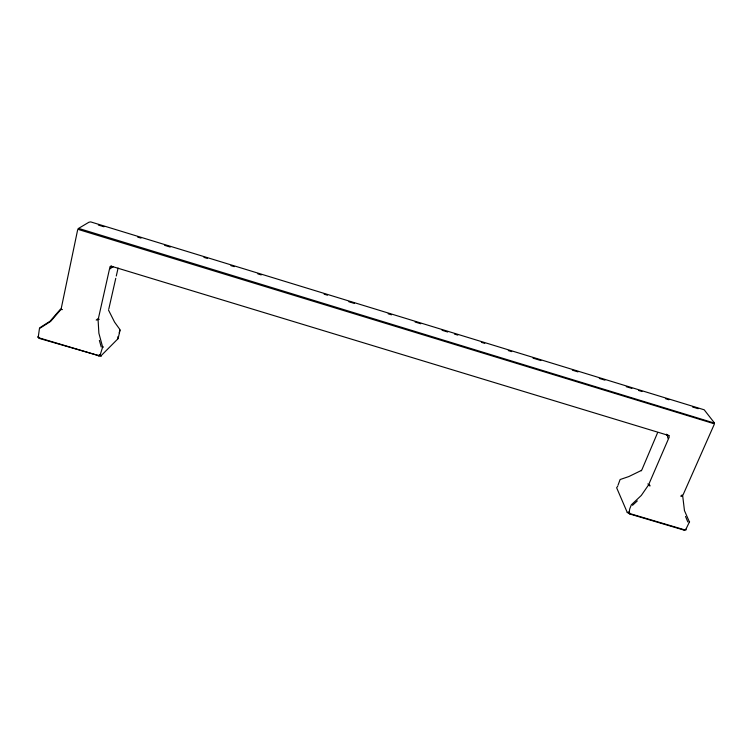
<?xml version="1.0" encoding="UTF-8"?>
<svg xmlns="http://www.w3.org/2000/svg" width="752" height="752" viewBox="0 0 752 752"><rect width="100%" height="100%" fill="white"/><g stroke="black" fill="none" stroke-linecap="round" stroke-linejoin="round"><path stroke-width="1.13" d="M667.673 438.078L667.795 436.179L666.582 434.186M617.74 486.262L616.621 487.719L627.262 512.469L629.856 514.03L684.132 530.151L685.937 529.211L689.575 521.662M120.019 330.316L118.092 338.635L100.627 356.194L39.386 338.438L38.324 336.576L39.442 328.521L50.619 321.433L61.053 309.326L77.597 230.093L78.415 228.486L88.924 222.235L90.672 221.896L704.201 409.802L714.221 422.652L714.287 424.269L683.107 494.769L680.898 496.32L681.519 495.342L682.478 495.521M641.86 469.868L657.436 433.067M108.796 309.025L115.77 278.296M116.287 276.022L118.092 268.06M119.211 332.91L119.859 330.072M629.039 513.513L629.687 509.01L631.351 504.818L641.306 495.446L648.75 484.655L647.848 483.903M617.994 485.284L620.109 479.532L628.869 476.542L641.597 470.338L641.296 470.79M39.386 338.438L38.324 336.576L37.6 337.103L39.471 338.193M99.104 355.931L100.185 354.916L102.394 347.819L103.325 346.869M669.355 436.771L649.07 483.686L649.963 486.027L648.75 484.655M110.591 268.802L111.559 267.204L113.138 266.922L110.788 266.048L669.186 435.643L666.723 435.041L667.795 436.179M689.528 522.217L684.452 510.599L682.637 495.371M632.517 505.325L637.32 500.917M39.753 327.797L50.064 321.207L60.47 309.185L62.209 309.636L61.053 309.326M98.249 355.959L100.185 354.916L101.285 356.11M99.273 319.233L96.218 320.051L98.446 318.275L110.036 266.603L111.559 267.204M100.185 354.916L98.033 355.442L39.546 337.996M627.262 512.469L628.945 512.187L630.373 513.738L684.32 529.737M117.5 338.71L118.092 338.635L117.81 336.755M78.274 228.815L79.468 228.664L714.4 423.094M98.352 225.045L103.973 226.766M137.663 237.087L141.038 238.111M164.622 245.34L170.243 247.06M203.942 257.372L207.308 258.406M230.892 265.635L234.267 266.659M257.851 273.888L261.226 274.912M324.121 294.173L327.496 295.207M348.834 301.74L354.455 303.46M388.145 313.781L391.519 314.815M415.104 322.035L420.725 323.755M442.063 330.288L447.684 332.008M454.424 334.076L457.789 335.101M481.374 342.329L484.749 343.354M508.333 350.582L511.708 351.616M533.046 358.149L540.914 360.556M572.357 370.181L577.978 371.902M599.316 378.435L604.937 380.155M626.275 386.697L631.887 388.408M638.627 390.476L642.001 391.51M665.586 398.729L668.96 399.763M692.545 406.982L698.166 408.703M78.988 229.67L713.657 423.602M681.519 495.342L682.318 495.747M120 329.658L114.567 322.11L108.476 310.012M102.686 347.255L98.879 333.221L98.07 319.487M628.945 512.187L629.856 514.03M685.523 516.445L687.854 521.982M684.132 530.151L685.965 529.981L685.937 529.211M99.367 340.374L101.238 347.001"/></g></svg>
